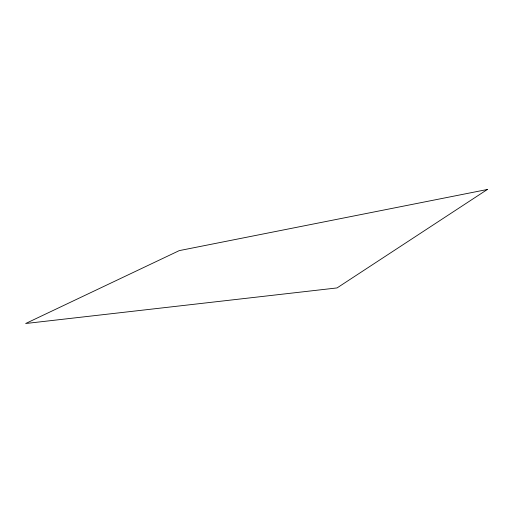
<?xml version="1.0" encoding="UTF-8"?>
<svg xmlns="http://www.w3.org/2000/svg" width="513" height="513" viewBox="0 0 513 513"><rect width="100%" height="100%" fill="white"/><g stroke="black" fill="none" stroke-linecap="round" stroke-linejoin="round"><path stroke-width="0.77" d="M487.35 189.483L337.047 287.928L25.65 323.517L179.249 250.62L487.35 189.483"/></g></svg>
